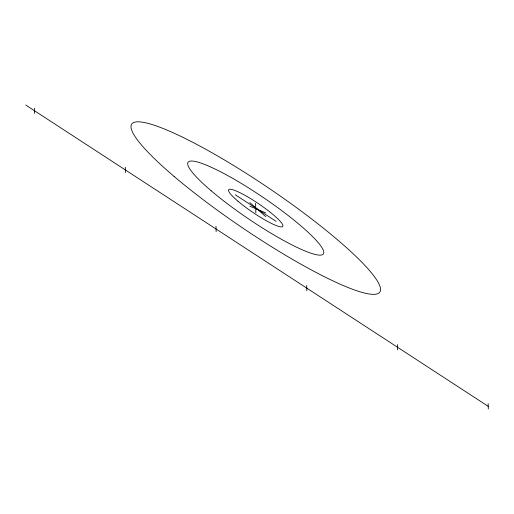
<?xml version="1.0" encoding="UTF-8"?>
<svg xmlns="http://www.w3.org/2000/svg" width="514" height="514" viewBox="0 0 514 514"><rect width="100%" height="100%" fill="white"/><g stroke="black" fill="none" stroke-linecap="round" stroke-linejoin="round"><path stroke-width="0.77" d="M249.875 206.242L265.654 212.886M235.309 194.78L276.134 221.373M25.7 105.01L488.229 406.343M255.721 208.074L257.765 209.564M249.778 202.542L265.751 216.587M488.159 403.696L488.3 408.99M397.438 344.592L397.579 349.886M306.717 285.488L306.858 290.776M255.593 203.319L255.843 212.835M215.996 226.385L216.131 231.673M125.268 167.281L125.41 172.569M34.547 108.178L34.689 113.465M174.04 176.366A149.818 23.811 34.1 0 0 378.214 293.455A149.818 23.811 34.1 0 0 214.897 154.406A149.818 23.811 34.1 0 0 174.04 176.366M211.17 190.778A81.72 12.985 34.1 0 0 322.535 254.648A81.72 12.985 34.1 0 0 233.452 178.801A81.72 12.985 34.1 0 0 211.17 190.778M237.898 201.154A32.69 5.191 34.1 0 0 282.443 226.706A32.69 5.191 34.1 0 0 246.81 196.367A32.69 5.191 34.1 0 0 237.898 201.154"/></g></svg>
